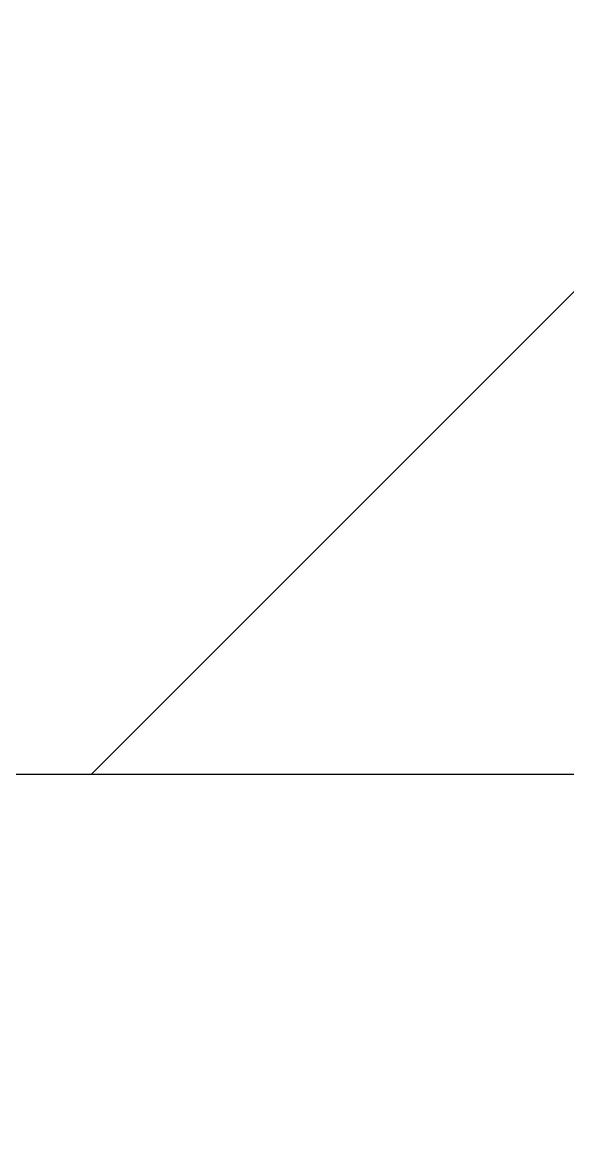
# Model space of a CAD drawing. Header units: millimetres. Extents: x -248073 to 8952771, y -150083 to 710860.
# Drawn here: x -33 to -0.9, y 119877.8 to 119944.3 of the extents above; entities that cross this region are included whole.
import ezdxf

# ---------------------------------------------------------------- set-up
doc = ezdxf.new("R2010")
doc.units = ezdxf.units.MM
for name, color, linetype, lineweight in [('АР_Сущ Несущая стена', 202, 'Continuous', 30), ('АР_Утеплитель', 250, 'Continuous', 9), ('АР_Штриховка монолит', 250, 'Continuous', 9)]:
    doc.layers.add(name, color=color, linetype=linetype, lineweight=lineweight)

msp = doc.modelspace()

# ---------------------------------------------------------------- hatches: boundary and pattern name
at = {"layer": 'АР_Утеплитель', "ltscale": 100}
h = msp.add_hatch(dxfattribs=at)
h.set_pattern_fill('ANSI37', color=8, scale=700)
h.set_pattern_definition([(45, (-945096.63, 169153.53), (-61.871843, 61.871843), []), (135, (-945096.63, 169153.53), (-61.871843, -61.871843), [])])
h.paths.add_polyline_path([(-100.03, 129610), (6250, 129610), (6250, 146840), (-750.183, 146840), (-750.183, 148560), (-900.183, 148560), (-900.183, 146690), (6100, 146690), (6100, 129760), (-250.03, 129760), (-249.998, 119750), (13150, 119750), (13150, 126100), (21270, 126100), (21270, 131290), (29537.387, 131290), (29537.387, 131040), (29687.387, 131040), (29687.387, 131440), (21120, 131440), (21120, 126250), (13000, 126250), (13000, 119900), (-99.998, 119900)])
at = {"layer": 'АР_Штриховка монолит', "ltscale": 100}
h = msp.add_hatch(dxfattribs=at)
h.set_pattern_fill('ANSI35', color=8, scale=700)
h.set_pattern_definition([(45, (-944996.7, 169831.52), (-123.743687, 123.743687), []), (45, (-944872.95, 169831.52), (-123.743687, 123.743687), [218.75, -43.75, 0, -43.75])])
h.paths.add_polyline_path([(100, 129410), (-100, 129410), (-99.983, 119900), (12053.197, 119900), (12053.197, 120100), (100.017, 120100)])

# ---------------------------------------------------------------- linework, layer by layer
at = {"layer": 'АР_Сущ Несущая стена', "color": 8, "ltscale": 100}
msp.add_line((-100, 119900), (13000, 119900), dxfattribs=at)

doc.saveas('drawing.dxf')
